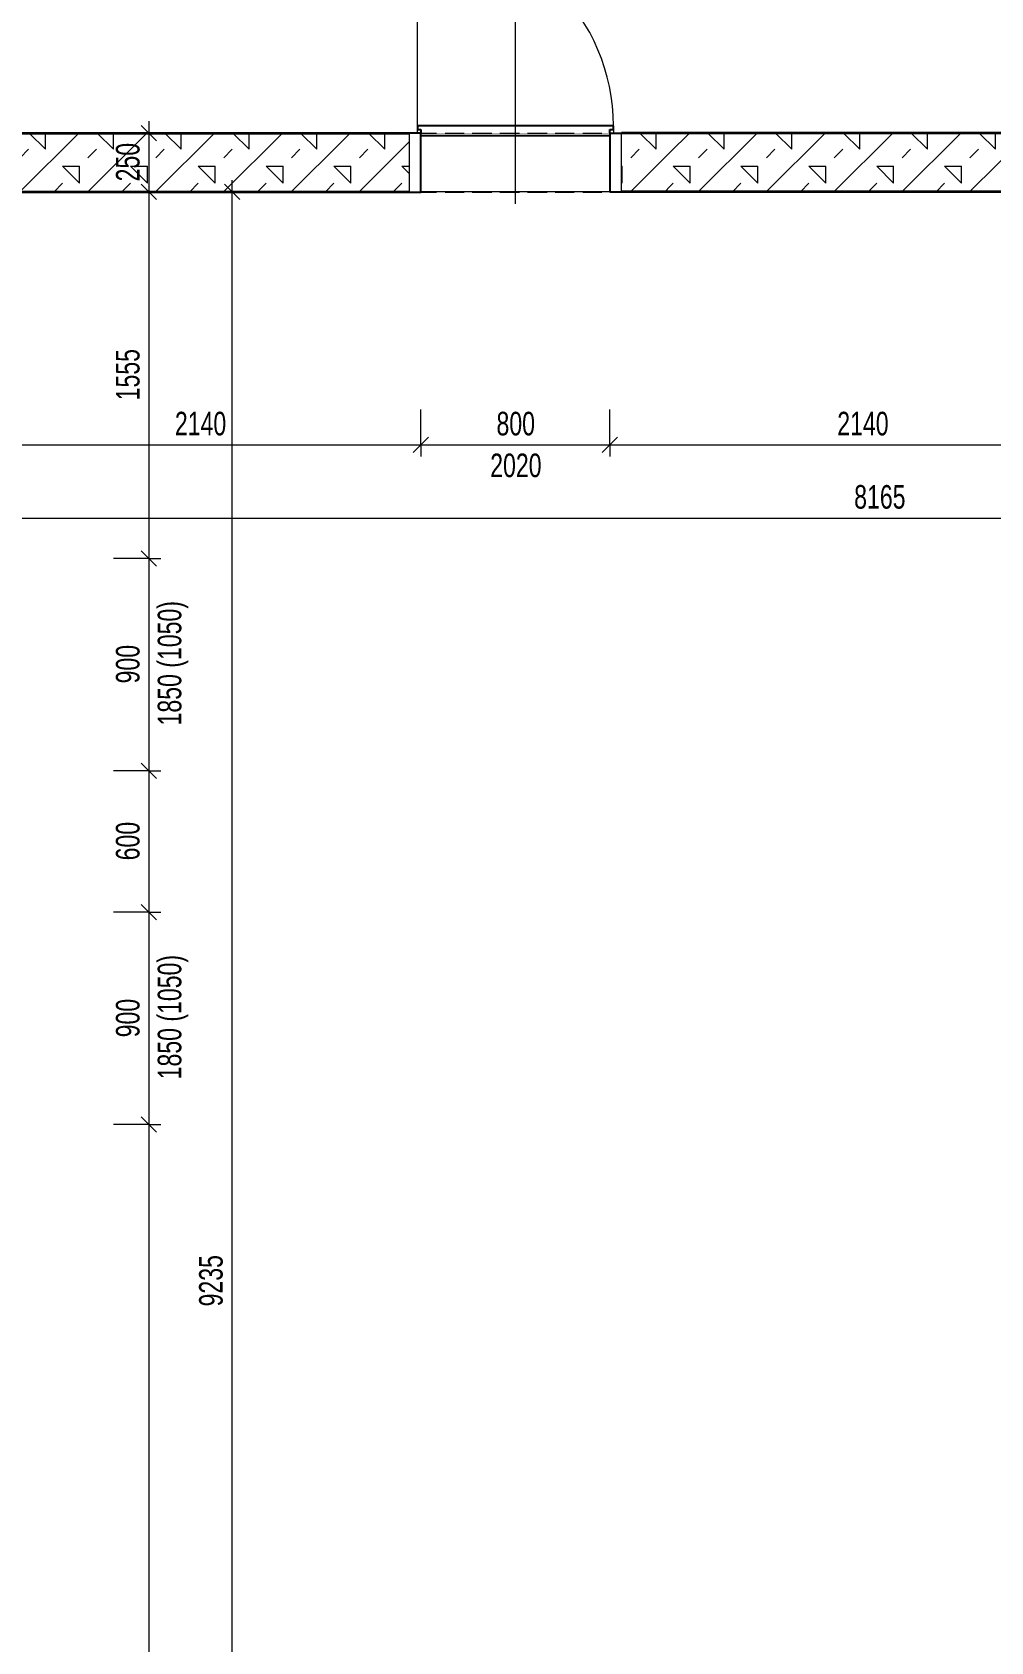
# Model space of a CAD drawing. Header units: millimetres. Extents: x -2814 to 222032, y -45352 to 20466.
# Drawn here: x 42007 to 46067, y -25974 to -19152 of the extents above; entities that cross this region are included whole.
import ezdxf

# ---------------------------------------------------------------- set-up
doc = ezdxf.new("R2010")
doc.units = ezdxf.units.MM
doc.linetypes.add('Čerchovaná se dvěma tečkami', pattern=[2.59, 1, -0.53, 0, -0.53, 0, -0.53])
for name, color, linetype, lineweight in [('A-ANNO-DIMS', 211, 'Continuous', 9), ('A-ANNO-DIMS-50', 211, 'Continuous', 9), ('A-DOOR', 31, 'Continuous', 13), ('A-DOOR-FRAM', 31, 'Continuous', 25), ('A-WALL', 113, 'Continuous', 13), ('A-WALL-PATT', 111, 'Continuous', 13)]:
    doc.layers.add(name, color=color, linetype=linetype, lineweight=lineweight)
doc.styles.add('Arial_1', font='arial.ttf', dxfattribs={"width": 0.7, "height": 100})
doc.dimstyles.new('Vnitřní_-_průhledné', dxfattribs={"dimscale": 304.8, "dimtxt": 102.02594, "dimasz": 0.213255, "dimexe": 0.164042, "dimexo": 0.0625, "dimgap": 0.032808, "dimtad": 1, "dimdec": 0, "dimrnd": 5, "dimzin": 0, "dimdsep": 46, "dimtxsty": 'Arial_1', "dimblk1": 'OBLIQUE', "dimblk2": 'OBLIQUE', "dimsah": 1, "dimcen": 0.09, "dimdle": 0.164042, "dimazin": 0, "dimtfac": 1, "dimtdec": 4, "dimtix": 1, "dimtmove": 0, "dimatfit": 3, "dimfxl": 0.492126, "dimfxlon": 1, "dimtvp": 1, "dimtolj": 1, "dimtzin": 0, "dimarcsym": 2})
doc.dimstyles.new('Vnitřní_-_průhledné_2', dxfattribs={"dimscale": 304.8, "dimtxt": 102.02594, "dimasz": 0.213255, "dimexe": 0.164042, "dimexo": 0.0625, "dimgap": 0.032808, "dimtad": 1, "dimdec": 0, "dimrnd": 5, "dimzin": 0, "dimdsep": 46, "dimtxsty": 'Arial_1', "dimblk1": 'OBLIQUE', "dimblk2": 'OBLIQUE', "dimsah": 1, "dimcen": 0.09, "dimdle": 0.164042, "dimazin": 0, "dimtfac": 1, "dimtdec": 4, "dimtix": 1, "dimtmove": 2, "dimatfit": 3, "dimfxl": 0.492126, "dimfxlon": 1, "dimtvp": 1, "dimtolj": 1, "dimtzin": 0, "dimarcsym": 2})
pattern_1 = [(45, (0, 0), (-143.6841, 143.6841), []), (45, (143.68, 0), (-143.6841, 143.6841), [50.8, -152.4]), (135, (251.45, 35.92), (-143.6841, -143.6841), [101.6, -101.6]), (0, (179.6, 107.76), (143.684, 143.684), [71.842, -215.526]), (90, (251.45, 35.92), (-143.684, 143.684), [71.842, -215.526])]

# ---------------------------------------------------------------- blocks, each defined once
blk = doc.blocks.new('DVERE_1k_oblozka - DD03_01_800x1970_koupelna-2284058-1NP_DEMOLICE A')
at = {"layer": 'A-DOOR'}
for p, q in [((-415, 122.1), (-415, 982.1)), ((0, -177.9), (0, 1022.1)), ((305, 152.1), (-305, 152.1)), ((415, 152.1), (415, 122.1)), ((-400, 122.1), (-450, 122.1)), ((-450, 122.1), (-450, -127.9)), ((-400, -127.9), (-400, 122.1)), ((450, 122.1), (400, 122.1)), ((400, 122.1), (400, -127.9)), ((450, -127.9), (450, 122.1)), ((-450, -127.9), (-400, -127.9)), ((400, -127.9), (450, -127.9))]:
    blk.add_line(p, q, dxfattribs=at)
at = {"layer": 'A-DOOR', "lineweight": 25}
for p, q in [((415, 152.1), (-415, 152.1)), ((-415, 152.1), (-415, 137.1)), ((-415, 137.1), (-400, 137.1)), ((-400, 137.1), (-400, 122.1)), ((400, 122.1), (400, 137.1)), ((400, 137.1), (415, 137.1)), ((415, 137.1), (415, 152.1)), ((-400, 112.1), (400, 112.1))]:
    blk.add_line(p, q, dxfattribs=at)
at = {"layer": 'A-DOOR', "linetype": 'Čerchovaná se dvěma tečkami'}
for p, q in [((-400, 122.1), (400, 122.1)), ((-400, -127.9), (400, -127.9))]:
    blk.add_line(p, q, dxfattribs=at)
at = {"layer": 'A-DOOR'}
blk.add_arc((-415, 152.1), 830, 360, 90, dxfattribs=at)
at = {"layer": 'A-DOOR-FRAM'}
for p, q in [((-400, 122.1), (-450, 122.1)), ((-400, -127.9), (-400, 122.1)), ((400, 122.1), (400, -127.9)), ((400, 122.1), (450, 122.1)), ((-450, -127.9), (-400, -127.9)), ((450, -127.9), (400, -127.9))]:
    blk.add_line(p, q, dxfattribs=at)
blk = doc.blocks.new('DIMBLOCK49-1NP_DEMOLICE A')
at = {"layer": 'A-ANNO-DIMS-50', "lineweight": 18}
for p, q in [((42501.4, -19579.6), (42468.9, -19547.1)), ((42501.4, -19579.6), (42533.9, -19612.1)), ((42501.4, -19829.6), (42468.9, -19797.1)), ((42501.4, -19829.6), (42533.9, -19862.1))]:
    blk.add_line(p, q, dxfattribs=at)
at = {"layer": 'A-ANNO-DIMS-50'}
for p, q in [((42501.4, -19529.6), (42501.4, -19829.6)), ((42501.4, -19579.6), (42451.4, -19579.6)), ((42501.4, -19579.6), (42651.4, -19579.6)), ((42501.4, -19829.6), (42451.4, -19829.6)), ((42501.4, -19829.6), (42651.4, -19829.6))]:
    blk.add_line(p, q, dxfattribs=at)
at = {"layer": 'A-ANNO-DIMS-50', "color": 0, "insert": (42361.6, -19784.7), "char_height": 100, "width": 192.123, "attachment_point": 1, "rotation": 90, "line_spacing_factor": 0.941778, "style": 'Arial_1'}
blk.add_mtext('250', dxfattribs=at)
blk = doc.blocks.new('_Oblique')
at = {"color": 0, "linetype": 'ByBlock', "lineweight": -2}
blk.add_line((-0.5, -0.5), (0.5, 0.5), dxfattribs=at)
blk = doc.blocks.new('DIMBLOCK50-1NP_DEMOLICE A')
at = {"layer": 'A-ANNO-DIMS-50'}
for p, q in [((42501.4, -19829.6), (42451.4, -19829.6)), ((42501.4, -19829.6), (42501.4, -21382.3)), ((42501.4, -19829.6), (42651.4, -19829.6)), ((42501.4, -21382.3), (42351.4, -21382.3)), ((42501.4, -21382.3), (42551.4, -21382.3))]:
    blk.add_line(p, q, dxfattribs=at)
at = {"layer": 'A-ANNO-DIMS-50', "lineweight": 18}
for p, q in [((42501.4, -19829.6), (42468.9, -19797.1)), ((42501.4, -19829.6), (42533.9, -19862.1)), ((42501.4, -21382.3), (42468.9, -21349.8)), ((42501.4, -21382.3), (42533.9, -21414.8))]:
    blk.add_line(p, q, dxfattribs=at)
at = {"layer": 'A-ANNO-DIMS-50', "color": 0, "insert": (42361.6, -20712.7), "char_height": 100, "width": 256.164, "attachment_point": 1, "rotation": 90, "line_spacing_factor": 0.941778, "style": 'Arial_1'}
blk.add_mtext('1555', dxfattribs=at)
blk = doc.blocks.new('DIMBLOCK51-1NP_DEMOLICE A')
at = {"layer": 'A-ANNO-DIMS-50', "lineweight": 18}
for p, q in [((42501.4, -21382.3), (42468.9, -21349.8)), ((42501.4, -21382.3), (42533.9, -21414.8)), ((42501.4, -22282.3), (42468.9, -22249.8)), ((42501.4, -22282.3), (42533.9, -22314.8))]:
    blk.add_line(p, q, dxfattribs=at)
at = {"layer": 'A-ANNO-DIMS-50'}
for p, q in [((42501.4, -21382.3), (42351.4, -21382.3)), ((42501.4, -21382.3), (42501.4, -22282.3)), ((42501.4, -21382.3), (42551.4, -21382.3)), ((42501.4, -22282.3), (42351.4, -22282.3)), ((42501.4, -22282.3), (42551.4, -22282.3))]:
    blk.add_line(p, q, dxfattribs=at)
at = {"layer": 'A-ANNO-DIMS-50', "color": 0, "char_height": 100, "attachment_point": 1, "rotation": 90, "line_spacing_factor": 0.941778, "style": 'Arial_1'}
for s, insert, width in [('1850 (1050)', (42538.6, -22090.5), 619.69), ('900', (42361.6, -21912.3), 192.123)]:
    blk.add_mtext(s, dxfattribs=dict(at, insert=insert, width=width))
blk = doc.blocks.new('DIMBLOCK52-1NP_DEMOLICE A')
at = {"layer": 'A-ANNO-DIMS-50'}
for p, q in [((42501.4, -22282.3), (42351.4, -22282.3)), ((42501.4, -22282.3), (42501.4, -22882.3)), ((42501.4, -22282.3), (42551.4, -22282.3)), ((42501.4, -22882.3), (42351.4, -22882.3)), ((42501.4, -22882.3), (42551.4, -22882.3))]:
    blk.add_line(p, q, dxfattribs=at)
at = {"layer": 'A-ANNO-DIMS-50', "lineweight": 18}
for p, q in [((42501.4, -22282.3), (42468.9, -22249.8)), ((42501.4, -22282.3), (42533.9, -22314.8)), ((42501.4, -22882.3), (42468.9, -22849.8)), ((42501.4, -22882.3), (42533.9, -22914.8))]:
    blk.add_line(p, q, dxfattribs=at)
at = {"layer": 'A-ANNO-DIMS-50', "color": 0, "insert": (42361.6, -22662.3), "char_height": 100, "width": 192.123, "attachment_point": 1, "rotation": 90, "line_spacing_factor": 0.941778, "style": 'Arial_1'}
blk.add_mtext('600', dxfattribs=at)
blk = doc.blocks.new('DIMBLOCK53-1NP_DEMOLICE A')
at = {"layer": 'A-ANNO-DIMS-50', "lineweight": 18}
for p, q in [((42501.4, -22882.3), (42468.9, -22849.8)), ((42501.4, -22882.3), (42533.9, -22914.8)), ((42501.4, -23782.3), (42468.9, -23749.8)), ((42501.4, -23782.3), (42533.9, -23814.8))]:
    blk.add_line(p, q, dxfattribs=at)
at = {"layer": 'A-ANNO-DIMS-50'}
for p, q in [((42501.4, -22882.3), (42351.4, -22882.3)), ((42501.4, -22882.3), (42501.4, -23782.3)), ((42501.4, -22882.3), (42551.4, -22882.3)), ((42501.4, -23782.3), (42351.4, -23782.3)), ((42501.4, -23782.3), (42551.4, -23782.3))]:
    blk.add_line(p, q, dxfattribs=at)
at = {"layer": 'A-ANNO-DIMS-50', "color": 0, "char_height": 100, "attachment_point": 1, "rotation": 90, "line_spacing_factor": 0.941778, "style": 'Arial_1'}
for s, insert, width in [('1850 (1050)', (42538.6, -23590.5), 619.69), ('900', (42361.6, -23412.3), 192.123)]:
    blk.add_mtext(s, dxfattribs=dict(at, insert=insert, width=width))
blk = doc.blocks.new('DIMBLOCK54-1NP_DEMOLICE A')
at = {"layer": 'A-ANNO-DIMS-50'}
for p, q in [((42501.4, -23782.3), (42351.4, -23782.3)), ((42501.4, -23782.3), (42501.4, -29062.5)), ((42501.4, -23782.3), (42551.4, -23782.3)), ((42501.4, -29062.5), (42351.4, -29062.5)), ((42501.4, -29062.5), (42551.4, -29062.5))]:
    blk.add_line(p, q, dxfattribs=at)
at = {"layer": 'A-ANNO-DIMS-50', "lineweight": 18}
for p, q in [((42501.4, -23782.3), (42468.9, -23749.8)), ((42501.4, -23782.3), (42533.9, -23814.8)), ((42501.4, -29062.5), (42468.9, -29030)), ((42501.4, -29062.5), (42533.9, -29095))]:
    blk.add_line(p, q, dxfattribs=at)
at = {"layer": 'A-ANNO-DIMS-50', "color": 0, "insert": (42361.6, -26529.1), "char_height": 100, "width": 256.164, "attachment_point": 1, "rotation": 90, "line_spacing_factor": 0.941778, "style": 'Arial_1'}
blk.add_mtext('5280', dxfattribs=at)
blk = doc.blocks.new('DIMBLOCK135-1NP_DEMOLICE A')
at = {"layer": 'A-ANNO-DIMS-50'}
for p, q in [((41513.6, -20901), (41513.6, -20751)), ((43653.6, -20901), (43653.6, -20751)), ((41513.6, -20901), (43653.6, -20901)), ((41513.6, -20901), (41513.6, -20951)), ((43653.6, -20901), (43653.6, -20951))]:
    blk.add_line(p, q, dxfattribs=at)
at = {"layer": 'A-ANNO-DIMS-50', "lineweight": 18}
for p, q in [((41513.6, -20901), (41546.1, -20868.5)), ((43653.6, -20901), (43686.1, -20868.5)), ((41513.6, -20901), (41481.1, -20933.5)), ((43653.6, -20901), (43621.1, -20933.5))]:
    blk.add_line(p, q, dxfattribs=at)
at = {"layer": 'A-ANNO-DIMS-50', "color": 0, "insert": (42611.3, -20761.2), "char_height": 100, "width": 256.164, "attachment_point": 1, "line_spacing_factor": 0.941778, "style": 'Arial_1'}
blk.add_mtext('2140', dxfattribs=at)
blk = doc.blocks.new('DIMBLOCK136-1NP_DEMOLICE A')
at = {"layer": 'A-ANNO-DIMS-50'}
for p, q in [((43653.6, -20901), (43653.6, -20751)), ((44453.6, -20901), (44453.6, -20751)), ((43653.6, -20901), (44453.6, -20901)), ((43653.6, -20901), (43653.6, -20951)), ((44453.6, -20901), (44453.6, -20951))]:
    blk.add_line(p, q, dxfattribs=at)
at = {"layer": 'A-ANNO-DIMS-50', "lineweight": 18}
for p, q in [((43653.6, -20901), (43686.1, -20868.5)), ((44453.6, -20901), (44486.1, -20868.5)), ((43653.6, -20901), (43621.1, -20933.5)), ((44453.6, -20901), (44421.1, -20933.5))]:
    blk.add_line(p, q, dxfattribs=at)
at = {"layer": 'A-ANNO-DIMS-50', "color": 0, "char_height": 100, "attachment_point": 1, "line_spacing_factor": 0.941778, "style": 'Arial_1'}
for s, insert, width in [('800', (43973.5, -20761.2), 192.123), ('2020', (43946.9, -20938.2), 256.164)]:
    blk.add_mtext(s, dxfattribs=dict(at, insert=insert, width=width))
blk = doc.blocks.new('DIMBLOCK137-1NP_DEMOLICE A')
at = {"layer": 'A-ANNO-DIMS-50'}
for p, q in [((44453.6, -20901), (44453.6, -20751)), ((46593.6, -20901), (46593.6, -20751)), ((44453.6, -20901), (46593.6, -20901)), ((44453.6, -20901), (44453.6, -20951)), ((46593.6, -20901), (46593.6, -20951))]:
    blk.add_line(p, q, dxfattribs=at)
at = {"layer": 'A-ANNO-DIMS-50', "lineweight": 18}
for p, q in [((44453.6, -20901), (44486.1, -20868.5)), ((46593.6, -20901), (46626.1, -20868.5)), ((44453.6, -20901), (44421.1, -20933.5)), ((46593.6, -20901), (46561.1, -20933.5))]:
    blk.add_line(p, q, dxfattribs=at)
at = {"layer": 'A-ANNO-DIMS-50', "color": 0, "insert": (45416.9, -20761.2), "char_height": 100, "width": 256.164, "attachment_point": 1, "line_spacing_factor": 0.941778, "style": 'Arial_1'}
blk.add_mtext('2140', dxfattribs=at)
blk = doc.blocks.new('DIMBLOCK222-1NP_DEMOLICE A')
at = {"layer": 'A-ANNO-DIMS-50'}
for p, q in [((41513.6, -21211.6), (41513.6, -21061.6)), ((49676.8, -21211.6), (49676.8, -21061.6)), ((41463.6, -21211.6), (49726.8, -21211.6)), ((41513.6, -21211.6), (41513.6, -21261.6)), ((49676.8, -21211.6), (49676.8, -21261.6))]:
    blk.add_line(p, q, dxfattribs=at)
at = {"layer": 'A-ANNO-DIMS-50', "lineweight": 18}
for p, q in [((41513.6, -21211.6), (41481.1, -21244.1)), ((41513.6, -21211.6), (41546.1, -21179.1)), ((49676.8, -21211.6), (49644.3, -21244.1)), ((49676.8, -21211.6), (49709.3, -21179.1))]:
    blk.add_line(p, q, dxfattribs=at)
at = {"layer": 'A-ANNO-DIMS-50', "color": 0, "insert": (45488.5, -21071.8), "char_height": 100, "width": 256.164, "attachment_point": 1, "line_spacing_factor": 0.941778, "style": 'Arial_1'}
blk.add_mtext('8165', dxfattribs=at)
blk = doc.blocks.new('DIMBLOCK223-1NP_DEMOLICE A')
at = {"layer": 'A-ANNO-DIMS-50'}
for p, q in [((42853.6, -29112.5), (42853.6, -19779.6)), ((42853.6, -19829.6), (42703.6, -19829.6)), ((42853.6, -19829.6), (42903.6, -19829.6)), ((42853.6, -29062.5), (42703.6, -29062.5)), ((42853.6, -29062.5), (42903.6, -29062.5))]:
    blk.add_line(p, q, dxfattribs=at)
at = {"layer": 'A-ANNO-DIMS-50', "lineweight": 18}
for p, q in [((42853.6, -19829.6), (42821.1, -19797.1)), ((42853.6, -19829.6), (42886.1, -19862.1)), ((42853.6, -29062.5), (42821.1, -29030)), ((42853.6, -29062.5), (42886.1, -29095))]:
    blk.add_line(p, q, dxfattribs=at)
at = {"layer": 'A-ANNO-DIMS-50', "color": 0, "insert": (42713.8, -24552.8), "char_height": 100, "width": 256.164, "attachment_point": 1, "rotation": 90, "line_spacing_factor": 0.941778, "style": 'Arial_1'}
blk.add_mtext('9235', dxfattribs=at)

msp = doc.modelspace()

# ---------------------------------------------------------------- hatches: boundary and pattern name
at = {"layer": 'A-WALL-PATT'}
h = msp.add_hatch(dxfattribs=at)
h.set_pattern_fill('FP_16', color=256, style=0, pattern_type=2)
h.set_pattern_definition(pattern_1)
h.paths.add_polyline_path([(43327.2, -19829.6), (43327.2, -19579.6), (41513.6, -19579.6), (41513.6, -19829.6), (41799.5, -19829.6)])
h.paths.add_polyline_path([(46292.5, -19829.6), (46292.5, -19579.6), (44709.5, -19579.6), (44709.5, -19829.6), (45233.3, -19829.6)])
h.paths.add_polyline_path([(50030.4, -19829.6), (49780.4, -19579.6), (47992.5, -19579.6), (47992.5, -19829.6), (49676.8, -19829.6)])
h = msp.add_hatch(dxfattribs=at)
h.set_pattern_fill('FP_16', color=256, style=0, pattern_type=2)
h.set_pattern_definition(pattern_1)
h.paths.add_polyline_path([(43327.2, -19829.6), (43603.6, -19829.6), (43603.6, -19579.6), (43327.2, -19579.6)])
h.paths.add_polyline_path([(44503.6, -19829.6), (44709.5, -19829.6), (44709.5, -19579.6), (44503.6, -19579.6)])

# ---------------------------------------------------------------- linework, layer by layer
at = {"layer": 'A-WALL', "lineweight": 35}
for p, q in [((41513.6, -19579.6), (43603.6, -19579.6)), ((46593.6, -19579.6), (44503.6, -19579.6)), ((41513.6, -19829.6), (43603.6, -19829.6)), ((46593.6, -19829.6), (44503.6, -19829.6))]:
    msp.add_line(p, q, dxfattribs=at)
at = {"layer": 'A-WALL'}
msp.add_line((44453.6, -19829.6), (43653.6, -19829.6), dxfattribs=at)

# ---------------------------------------------------------------- block references
at = {"layer": 'A-DOOR'}
msp.add_blockref('DVERE_1k_oblozka - DD03_01_800x1970_koupelna-2284058-1NP_DEMOLICE A', (44053.6, -19701.8), dxfattribs=at)

# ---------------------------------------------------------------- dimensions: what is measured, and where the dimension line sits
at = {"layer": 'A-ANNO-DIMS'}
for base, p1, p2, override, picture, middle in [((42501.4, -19829.6), (42651.4, -19579.6), (42651.4, -19829.6), {"dimpost": '<>', "dimfxl": 250}, 'DIMBLOCK49-1NP_DEMOLICE A', (42440.4, -19704.6)), ((42853.6, -19829.6), (42703.6, -29062.5), (42703.6, -19829.6), {"dimpost": '<>', "dimfxl": 9232.883927}, 'DIMBLOCK223-1NP_DEMOLICE A', (42792.6, -24446.1)), ((42501.4, -21382.3), (42651.4, -19829.6), (42351.4, -21382.3), {"dimpost": '<>', "dimfxl": 1581.370304}, 'DIMBLOCK50-1NP_DEMOLICE A', (42440.4, -20605.9)), ((42501.4, -22882.3), (42351.4, -22282.3), (42351.4, -22882.3), {"dimpost": '<>', "dimfxl": 600}, 'DIMBLOCK52-1NP_DEMOLICE A', (42440.4, -22582.3)), ((42501.4, -29062.5), (42351.4, -23782.3), (42351.4, -29062.5), {"dimpost": '<>', "dimfxl": 5280.230702}, 'DIMBLOCK54-1NP_DEMOLICE A', (42440.4, -26422.4))]:
    dim = msp.add_linear_dim(base=base, p1=p1, p2=p2, angle=90, dimstyle='Vnitřní_-_průhledné', override=override, dxfattribs=at)
    dim.commit()
    dim.dimension.update_dxf_attribs({"geometry": picture, "text_midpoint": middle})
dim = msp.add_linear_dim(base=(43653.6, -20901), p1=(41513.6, -20751), p2=(43653.6, -20751), dimstyle='Vnitřní_-_průhledné_2', override={"dimpost": '<>', "dimfxl": 2140}, dxfattribs=at)
dim.commit()
dim.dimension.update_dxf_attribs({"geometry": 'DIMBLOCK135-1NP_DEMOLICE A', "text_midpoint": (42739.4, -20827.9), "dimtype": 160})
dim = msp.add_linear_dim(base=(44453.6, -20901), p1=(43653.6, -20751), p2=(44453.6, -20751), text='<>\\X2020', dimstyle='Vnitřní_-_průhledné', override={"dimpost": '<>', "dimfxl": 800}, dxfattribs=at)
dim.commit()
dim.dimension.update_dxf_attribs({"geometry": 'DIMBLOCK136-1NP_DEMOLICE A', "text_midpoint": (44053.6, -20901)})
for base, p1, p2, override, picture, middle in [((46593.6, -20901), (44453.6, -20751), (46593.6, -20751), {"dimpost": '<>', "dimfxl": 2140}, 'DIMBLOCK137-1NP_DEMOLICE A', (45523.6, -20840)), ((49676.8, -21211.6), (41513.6, -21061.6), (49676.8, -21061.6), {"dimpost": '<>', "dimfxl": 8163.241295}, 'DIMBLOCK222-1NP_DEMOLICE A', (45595.2, -21150.5))]:
    dim = msp.add_linear_dim(base=base, p1=p1, p2=p2, dimstyle='Vnitřní_-_průhledné', override=override, dxfattribs=at)
    dim.commit()
    dim.dimension.update_dxf_attribs({"geometry": picture, "text_midpoint": middle})
for base, p1, p2, picture, middle in [((42501.4, -22282.3), (42351.4, -21382.3), (42351.4, -22282.3), 'DIMBLOCK51-1NP_DEMOLICE A', (42501.4, -21832.3)), ((42501.4, -23782.3), (42351.4, -22882.3), (42351.4, -23782.3), 'DIMBLOCK53-1NP_DEMOLICE A', (42501.4, -23332.3))]:
    dim = msp.add_linear_dim(base=base, p1=p1, p2=p2, angle=90, text='<>\\X1850 (1050)', dimstyle='Vnitřní_-_průhledné', override={"dimpost": '<>', "dimfxl": 900}, dxfattribs=at)
    dim.commit()
    dim.dimension.update_dxf_attribs({"geometry": picture, "text_midpoint": middle})

doc.saveas('drawing.dxf')
